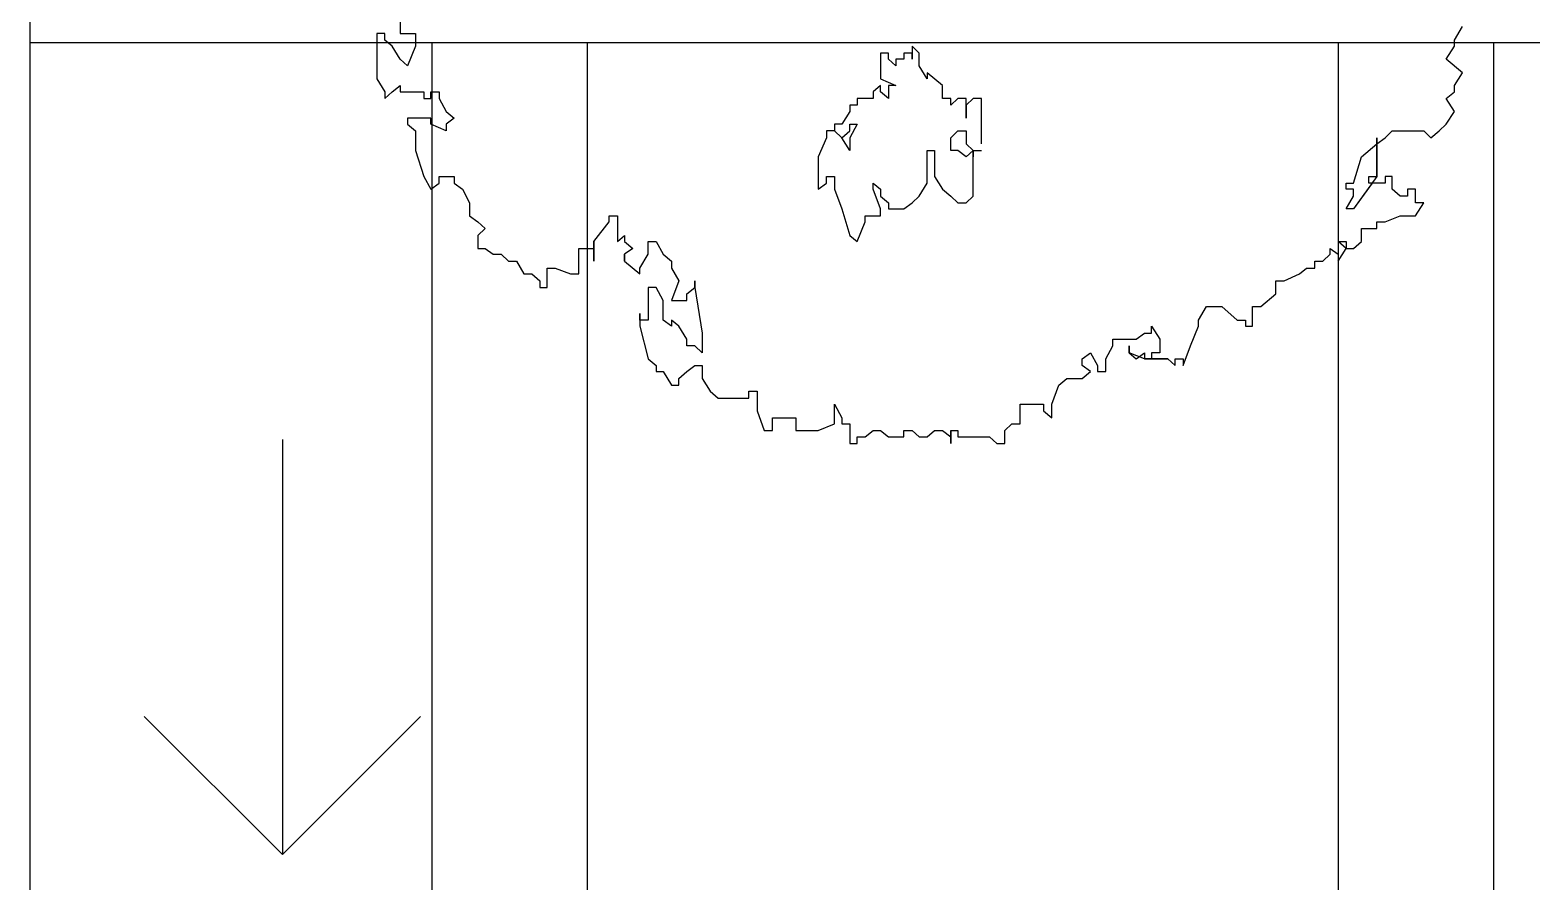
# Model space of a CAD drawing. Extents: x -30 to 1202, y 231 to 898.
# Drawn here: x 334.77 to 342.46, y 371.74 to 376.11 of the extents above; entities that cross this region are included whole.
import ezdxf

# ---------------------------------------------------------------- set-up
doc = ezdxf.new("R2010")
doc.units = 0
doc.header["$LTSCALE"] = 0.04
doc.layers.get('0').update_dxf_attribs({"linetype": 'CONTINUOUS'})
for name, color, linetype in [('0.1', 1, 'CONTINUOUS'), ('CONTORXXNP----00', 255, 'CONTINUOUS'), ('PISO', 1, 'CONTINUOUS'), ('PISOS', 1, 'CONTINUOUS')]:
    doc.layers.add(name, color=color, linetype=linetype)
doc.styles.get("Standard").update_dxf_attribs({"font": 'romans.shx'})

# ---------------------------------------------------------------- blocks, each defined once
blk = doc.blocks.new('ARB3')
at = {"color": 0}
for p, q in [((0.175, 0.4452), (0.1634, 0.4521)), ((0.2028, 0.4521), (0.1912, 0.4383)), ((0.2138, 0.4452), (0.2028, 0.4521)), ((0.1802, 0.4452), (0.175, 0.4452)), ((0.1912, 0.4383), (0.1802, 0.4452)), ((0.219, 0.4452), (0.2138, 0.4452)), ((0.2248, 0.4383), (0.219, 0.4452)), ((0.2358, 0.4452), (0.2248, 0.4383)), ((0.2467, 0.4383), (0.2358, 0.4452)), ((0.2525, 0.4321), (0.2467, 0.4383)), ((0.2584, 0.4252), (0.2525, 0.4321)), ((0.2525, 0.419), (0.2584, 0.4252)), ((0.2525, 0.3921), (0.2525, 0.419)), ((0.3139, 0.4121), (0.3023, 0.4121)), ((0.3023, 0.4121), (0.3023, 0.4052)), ((0.3249, 0.4121), (0.3139, 0.419)), ((0.3139, 0.419), (0.3139, 0.4121)), ((0.3249, 0.399), (0.3249, 0.4121)), ((0.3023, 0.4052), (0.3081, 0.4052)), ((0.3081, 0.399), (0.3023, 0.3921)), ((0.3081, 0.4052), (0.3081, 0.399)), ((0.3301, 0.386), (0.3249, 0.399)), ((0.2584, 0.386), (0.2525, 0.3921)), ((0.2635, 0.3791), (0.2584, 0.386)), ((0.3023, 0.3921), (0.2913, 0.3921)), ((0.2913, 0.3921), (0.2913, 0.386)), ((0.2913, 0.386), (0.2971, 0.386)), ((0.2971, 0.386), (0.2971, 0.3721)), ((0.3301, 0.3791), (0.3301, 0.386)), ((0.2913, 0.3791), (0.2584, 0.3791)), ((0.2584, 0.3791), (0.2913, 0.3791)), ((0.2745, 0.366), (0.2635, 0.3791)), ((0.2913, 0.3721), (0.2913, 0.3791)), ((0.2913, 0.3791), (0.3191, 0.3591)), ((0.2971, 0.3721), (0.2913, 0.3721)), ((0.3359, 0.3791), (0.3301, 0.3791)), ((0.3359, 0.366), (0.3359, 0.3791)), ((0.2971, 0.3591), (0.2745, 0.366)), ((0.2971, 0.3529), (0.2971, 0.3591)), ((0.3081, 0.3591), (0.3023, 0.3591)), ((0.3023, 0.3591), (0.3023, 0.3529)), ((0.3191, 0.3529), (0.3081, 0.3591)), ((0.3191, 0.3591), (0.3191, 0.3529)), ((0.3468, 0.366), (0.3359, 0.366)), ((0.3527, 0.3591), (0.3468, 0.366)), ((0.3527, 0.3529), (0.3527, 0.3591)), ((0.3023, 0.3529), (0.2971, 0.3529)), ((0.3527, 0.3529), (0.3468, 0.346)), ((0.3468, 0.346), (0.3468, 0.3529)), ((0.3468, 0.3529), (0.3527, 0.3529)), ((0.3636, 0.346), (0.3527, 0.3529)), ((0.3527, 0.3391), (0.3578, 0.346)), ((0.3578, 0.3391), (0.3527, 0.3391)), ((0.3578, 0.346), (0.3636, 0.346)), ((0.3636, 0.3329), (0.3578, 0.3391)), ((0.3636, 0.326), (0.3636, 0.3329)), ((0.3695, 0.326), (0.3636, 0.326)), ((0.3695, 0.3191), (0.3695, 0.326)), ((0.3746, 0.3129), (0.3695, 0.3191)), ((0.3804, 0.2998), (0.3746, 0.3129)), ((0.3804, 0.2929), (0.3804, 0.2998)), ((0.3914, 0.2929), (0.3804, 0.2929)), ((0.4024, 0.2799), (0.3914, 0.2929)), ((0.4024, 0.2729), (0.4024, 0.2799)), ((0.4192, 0.2729), (0.4024, 0.2729)), ((0.4192, 0.2668), (0.4192, 0.2729)), ((0.4024, 0.2468), (0.414, 0.2599)), ((0.414, 0.2599), (0.414, 0.2668)), ((0.414, 0.2668), (0.4192, 0.2668)), ((0.4024, 0.2337), (0.4024, 0.2468)), ((0.414, 0.2268), (0.4024, 0.2337)), ((0.4192, 0.2268), (0.414, 0.2268)), ((0.436, 0.2199), (0.4192, 0.2268)), ((0.4528, 0.2137), (0.436, 0.2199)), ((0.447, 0.2068), (0.447, 0.2137)), ((0.447, 0.2137), (0.4528, 0.2137)), ((0.447, 0.2007), (0.4528, 0.2068)), ((0.4528, 0.2068), (0.447, 0.2068)), ((0.4192, 0.1868), (0.4302, 0.1937)), ((0.4302, 0.1937), (0.4418, 0.1937)), ((0.4418, 0.1937), (0.4418, 0.1868)), ((0.447, 0.1807), (0.447, 0.2007)), ((0.425, 0.1868), (0.4192, 0.1868)), ((0.425, 0.1807), (0.425, 0.1868)), ((0.4302, 0.1737), (0.425, 0.1807)), ((0.4418, 0.1868), (0.447, 0.1868)), ((0.447, 0.1807), (0.4418, 0.1676)), ((0.447, 0.1737), (0.4418, 0.1807)), ((0.4418, 0.1807), (0.447, 0.1807)), ((0.447, 0.1868), (0.447, 0.1807)), ((0.4302, 0.1537), (0.4302, 0.1737)), ((0.4418, 0.1676), (0.436, 0.1676)), ((0.436, 0.1676), (0.4418, 0.1676)), ((0.4418, 0.1676), (0.447, 0.1737)), ((0.436, 0.1537), (0.4302, 0.1537)), ((0.447, 0.1476), (0.436, 0.1537)), ((0.4579, 0.1476), (0.447, 0.1476)), ((0.4579, 0.1407), (0.4579, 0.1476)), ((0.4418, 0.1345), (0.4528, 0.1407)), ((0.447, 0.1276), (0.4418, 0.1345)), ((0.4528, 0.1407), (0.4579, 0.1407)), ((0.4579, 0.1345), (0.4528, 0.1276)), ((0.4638, 0.1276), (0.4579, 0.1345)), ((0.4528, 0.1276), (0.447, 0.1276)), ((0.4638, 0.1145), (0.4638, 0.1276)), ((0.4696, 0.1076), (0.4638, 0.1145)), ((0.4857, 0.1015), (0.4696, 0.1076)), ((0.4973, 0.1015), (0.4857, 0.1015)), ((0.4857, 0.0745), (0.4857, 0.0945)), ((0.4857, 0.0945), (0.4915, 0.0945)), ((0.4915, 0.0945), (0.4973, 0.1015)), ((0.5025, 0.0745), (0.4857, 0.0745)), ((0.5025, 0.0676), (0.5025, 0.0745)), ((0.5083, 0.0615), (0.5025, 0.0676)), ((0.5193, 0.0615), (0.5083, 0.0615)), ((0.5135, 0.0484), (0.5193, 0.0546)), ((0.5193, 0.0546), (0.5193, 0.0615)), ((0.2635, 0.0415), (0.2248, 0.0415)), ((0.2248, 0.0415), (0.2248, 0.0346)), ((0.2693, 0.0346), (0.2693, 0.0415)), ((0.5135, 0.0215), (0.5135, 0.0484)), ((0.2248, 0.0346), (0.2306, 0.0284)), ((0.2416, 0.0284), (0.2248, 0.0284)), ((0.2248, 0.0284), (0.2248, 0.0215)), ((0.2306, 0.0284), (0.2416, 0.0284)), ((0.2525, 0.0215), (0.2525, 0.0284)), ((0.2525, 0.0284), (0.2635, 0.0284)), ((0.2635, 0.0284), (0.2693, 0.0346)), ((0.3081, 0.0346), (0.2693, 0.0346)), ((0.2693, 0.0346), (0.2745, 0.0284)), ((0.2693, 0.0346), (0.2745, 0.0346)), ((0.2745, 0.0346), (0.2693, 0.0346)), ((0.2745, 0.0284), (0.2693, 0.0215)), ((0.3139, 0.0284), (0.3081, 0.0346)), ((0.3139, 0.0215), (0.3139, 0.0284)), ((0.2248, 0.0215), (0.2306, 0.0153)), ((0.2306, 0.0153), (0.2248, 0.0153)), ((0.2248, 0.0153), (0.2248, 0.0084)), ((0.2584, 0.0153), (0.2525, 0.0215)), ((0.2693, 0.0153), (0.2584, 0.0153)), ((0.2693, 0.0215), (0.2693, 0.0153)), ((0.3023, 0.0084), (0.3081, 0.0153)), ((0.3081, 0.0153), (0.3139, 0.0215)), ((0.5083, 0.0153), (0.5083, 0.0215)), ((0.5083, 0.0215), (0.5135, 0.0215)), ((0.5083, 0.0084), (0.5135, 0.0153)), ((0.5193, 0.0153), (0.5083, 0.0153)), ((0.5135, 0.0153), (0.5193, 0.0153)), ((0.2138, 0.0084), (0.2028, -0.0047)), ((0.2248, 0.0084), (0.2138, 0.0084)), ((0.2693, -0.0047), (0.2693, 0.0015)), ((0.2693, 0.0015), (0.2913, 0.0015)), ((0.2913, 0.0015), (0.3023, 0.0084)), ((0.5083, 0.0015), (0.5083, 0.0084)), ((0.5135, -0.0047), (0.5083, 0.0015)), ((0.186, -0.0116), (0.1802, -0.0177)), ((0.197, -0.0116), (0.186, -0.0116)), ((0.208, -0.0047), (0.197, -0.0116)), ((0.2028, -0.0047), (0.208, -0.0047)), ((0.2971, -0.0047), (0.2693, -0.0047)), ((0.3081, -0.0116), (0.2971, -0.0047)), ((0.3139, -0.0177), (0.3081, -0.0116)), ((0.5083, -0.0177), (0.5135, -0.0116)), ((0.5135, -0.0116), (0.5135, -0.0047)), ((0.1802, -0.0177), (0.1912, -0.0177)), ((0.1912, -0.0177), (0.186, -0.0177)), ((0.186, -0.0177), (0.186, -0.0247)), ((0.186, -0.0247), (0.1912, -0.0247)), ((0.1912, -0.0247), (0.1912, -0.0316)), ((0.3191, -0.0247), (0.3139, -0.0177)), ((0.3191, -0.0377), (0.3191, -0.0247)), ((0.5083, -0.0247), (0.5083, -0.0177)), ((0.5135, -0.0247), (0.5083, -0.0247)), ((0.5135, -0.0377), (0.5135, -0.0247)), ((0.1912, -0.0377), (0.186, -0.0377)), ((0.186, -0.0377), (0.186, -0.0446)), ((0.1912, -0.0316), (0.197, -0.0316)), ((0.197, -0.0316), (0.1912, -0.0377)), ((0.208, -0.0446), (0.2138, -0.0316)), ((0.2138, -0.0316), (0.2138, -0.0377)), ((0.2138, -0.0377), (0.2248, -0.0377)), ((0.2248, -0.0377), (0.219, -0.0446)), ((0.3081, -0.0446), (0.3139, -0.0377)), ((0.3139, -0.0377), (0.3191, -0.0377)), ((0.5083, -0.0446), (0.5135, -0.0377)), ((0.186, -0.0446), (0.208, -0.0446)), ((0.219, -0.0446), (0.2138, -0.0446)), ((0.2138, -0.0446), (0.219, -0.0508)), ((0.219, -0.0508), (0.2248, -0.0508)), ((0.2248, -0.0508), (0.2248, -0.0646)), ((0.2971, -0.0508), (0.3023, -0.0446)), ((0.3023, -0.0508), (0.2971, -0.0508)), ((0.3191, -0.0446), (0.3023, -0.0508)), ((0.3023, -0.0446), (0.3081, -0.0446)), ((0.3249, -0.0446), (0.3191, -0.0446)), ((0.3249, -0.0577), (0.3249, -0.0446)), ((0.5083, -0.0508), (0.5083, -0.0446)), ((0.5135, -0.0577), (0.5083, -0.0508)), ((0.3301, -0.0577), (0.3249, -0.0577)), ((0.3468, -0.0646), (0.3301, -0.0577)), ((0.5135, -0.0646), (0.5135, -0.0577)), ((0.2248, -0.0646), (0.2306, -0.0646)), ((0.2306, -0.0646), (0.2306, -0.0708)), ((0.2306, -0.0708), (0.2358, -0.0708)), ((0.2358, -0.0708), (0.2467, -0.0777)), ((0.2467, -0.0708), (0.2467, -0.0646)), ((0.2467, -0.0646), (0.2584, -0.0708)), ((0.2525, -0.0708), (0.2467, -0.0708)), ((0.2584, -0.0777), (0.2525, -0.0708)), ((0.2584, -0.0708), (0.2693, -0.0708)), ((0.2693, -0.0708), (0.2584, -0.0777)), ((0.3191, -0.0777), (0.3417, -0.0708)), ((0.3417, -0.0708), (0.3468, -0.0646)), ((0.5025, -0.0777), (0.5025, -0.0708)), ((0.5025, -0.0708), (0.5193, -0.0708)), ((0.5193, -0.0646), (0.5135, -0.0646)), ((0.5193, -0.0708), (0.5193, -0.0646)), ((0.2467, -0.0777), (0.2467, -0.0839)), ((0.2467, -0.0839), (0.2525, -0.0839)), ((0.2525, -0.0839), (0.2584, -0.0777)), ((0.2584, -0.0777), (0.2525, -0.0839)), ((0.2525, -0.0839), (0.2525, -0.0908)), ((0.2913, -0.0908), (0.2913, -0.0839)), ((0.2913, -0.0839), (0.3023, -0.0839)), ((0.3023, -0.0839), (0.3191, -0.0777)), ((0.4857, -0.0839), (0.4973, -0.0777)), ((0.5025, -0.0839), (0.4857, -0.0839)), ((0.4973, -0.0777), (0.5025, -0.0777)), ((0.5083, -0.0977), (0.5025, -0.0839)), ((0.2525, -0.0908), (0.2584, -0.0908)), ((0.2584, -0.0908), (0.2745, -0.0977)), ((0.2745, -0.0977), (0.3023, -0.0977)), ((0.2971, -0.0908), (0.2913, -0.0908)), ((0.3023, -0.0977), (0.2971, -0.0908)), ((0.5083, -0.1169), (0.5083, -0.0977)), ((0.4973, -0.1369), (0.4973, -0.1169)), ((0.4973, -0.1169), (0.5083, -0.1169)), ((0.5083, -0.1369), (0.4973, -0.1369)), ((0.5083, -0.1438), (0.5083, -0.1369)), ((0.4747, -0.1569), (0.4747, -0.15)), ((0.4747, -0.15), (0.4915, -0.15)), ((0.4915, -0.15), (0.5083, -0.1438)), ((0.4805, -0.1569), (0.4747, -0.1569)), ((0.4805, -0.1831), (0.4805, -0.1569)), ((0.4638, -0.1969), (0.4747, -0.19)), ((0.4747, -0.19), (0.4805, -0.1831)), ((0.3862, -0.2031), (0.3804, -0.2031)), ((0.3804, -0.2031), (0.3862, -0.2031)), ((0.3862, -0.2031), (0.425, -0.1969)), ((0.3914, -0.21), (0.3862, -0.2031)), ((0.425, -0.1969), (0.4418, -0.1969)), ((0.4418, -0.1969), (0.436, -0.2031)), ((0.436, -0.2031), (0.436, -0.21)), ((0.4528, -0.2031), (0.4528, -0.1969)), ((0.4528, -0.1969), (0.4638, -0.1969)), ((0.4579, -0.21), (0.4528, -0.2031)), ((0.3695, -0.223), (0.3804, -0.2169)), ((0.3804, -0.2169), (0.3972, -0.223)), ((0.3972, -0.21), (0.3914, -0.21)), ((0.3972, -0.223), (0.3972, -0.21)), ((0.4192, -0.2169), (0.414, -0.223)), ((0.4302, -0.21), (0.4192, -0.2169)), ((0.436, -0.21), (0.4302, -0.21)), ((0.4638, -0.2169), (0.4579, -0.21)), ((0.4696, -0.2169), (0.4638, -0.2169)), ((0.4696, -0.223), (0.4696, -0.2169)), ((0.3468, -0.2361), (0.3578, -0.23)), ((0.3578, -0.23), (0.3636, -0.223)), ((0.3636, -0.223), (0.3695, -0.223)), ((0.3972, -0.23), (0.3862, -0.2361)), ((0.414, -0.23), (0.3972, -0.23)), ((0.414, -0.223), (0.4192, -0.223)), ((0.4192, -0.223), (0.414, -0.23)), ((0.4579, -0.23), (0.4696, -0.223)), ((0.4579, -0.2361), (0.4579, -0.23)), ((0.3468, -0.243), (0.3468, -0.2361)), ((0.3578, -0.243), (0.3468, -0.243)), ((0.3695, -0.25), (0.3578, -0.243)), ((0.3862, -0.2361), (0.3862, -0.243)), ((0.3862, -0.243), (0.414, -0.243)), ((0.414, -0.243), (0.414, -0.25)), ((0.4192, -0.25), (0.447, -0.243)), ((0.447, -0.243), (0.4528, -0.2361)), ((0.4528, -0.2361), (0.4579, -0.2361)), ((0.3468, -0.263), (0.3527, -0.2561)), ((0.3527, -0.2561), (0.3578, -0.263)), ((0.3636, -0.263), (0.3746, -0.25)), ((0.3746, -0.25), (0.3695, -0.25)), ((0.414, -0.25), (0.4082, -0.25)), ((0.4082, -0.25), (0.4192, -0.25)), ((0.3249, -0.2761), (0.3249, -0.2692)), ((0.3249, -0.2692), (0.3468, -0.2692)), ((0.3468, -0.2692), (0.3417, -0.263)), ((0.3417, -0.263), (0.3468, -0.263)), ((0.3578, -0.263), (0.3636, -0.263)), ((0.3636, -0.263), (0.3578, -0.263)), ((0.3578, -0.263), (0.3636, -0.263)), ((0.3301, -0.2761), (0.3249, -0.2761)), ((0.3468, -0.2892), (0.3301, -0.2761)), ((0.3636, -0.2892), (0.3468, -0.2892)), ((0.3527, -0.3022), (0.3527, -0.2892)), ((0.3527, -0.2892), (0.3636, -0.2892)), ((0.3746, -0.3022), (0.3527, -0.3022)), ((0.3746, -0.3092), (0.3746, -0.3022)), ((0.3695, -0.3222), (0.3746, -0.3092)), ((0.3695, -0.3292), (0.3695, -0.3222)), ((0.3862, -0.3292), (0.3695, -0.3292)), ((0.3862, -0.3353), (0.3862, -0.3292)), ((0.3746, -0.3422), (0.3804, -0.3353)), ((0.3746, -0.3492), (0.3746, -0.3422)), ((0.3804, -0.3353), (0.3862, -0.3353)), ((0.3636, -0.3553), (0.3746, -0.3492)), ((0.3636, -0.3622), (0.3636, -0.3553)), ((0.3578, -0.3684), (0.3636, -0.3622)), ((0.3578, -0.3753), (0.3578, -0.3684)), ((0.3301, -0.3884), (0.3359, -0.3822)), ((0.3359, -0.3822), (0.3417, -0.3884)), ((0.3527, -0.3822), (0.3578, -0.3753)), ((0.3527, -0.3884), (0.3527, -0.3822)), ((0.3023, -0.4014), (0.3139, -0.3953)), ((0.3139, -0.3953), (0.3249, -0.3953)), ((0.3249, -0.3953), (0.3301, -0.3884)), ((0.3417, -0.3884), (0.3527, -0.3884)), ((0.2358, -0.4153), (0.2416, -0.4084)), ((0.2416, -0.4084), (0.2467, -0.4153)), ((0.2913, -0.4214), (0.2913, -0.4084)), ((0.2913, -0.4084), (0.2971, -0.4084)), ((0.2971, -0.4084), (0.3023, -0.4014)), ((0.219, -0.4284), (0.219, -0.4214)), ((0.219, -0.4214), (0.2248, -0.4214)), ((0.2248, -0.4214), (0.2358, -0.4153)), ((0.2467, -0.4153), (0.2525, -0.4153)), ((0.2525, -0.4153), (0.2467, -0.4284)), ((0.2971, -0.4214), (0.2913, -0.4214)), ((0.3023, -0.4284), (0.2971, -0.4214)), ((0.2248, -0.4284), (0.219, -0.4284)), ((0.219, -0.4545), (0.219, -0.4345)), ((0.219, -0.4345), (0.2248, -0.4345)), ((0.2248, -0.4345), (0.2248, -0.4284)), ((0.2467, -0.4284), (0.2416, -0.4284)), ((0.2416, -0.4284), (0.2416, -0.4484)), ((0.2693, -0.4414), (0.2913, -0.4345)), ((0.2913, -0.4345), (0.3023, -0.4284)), ((0.1692, -0.4545), (0.1692, -0.4414)), ((0.1692, -0.4414), (0.1802, -0.4414)), ((0.1802, -0.4414), (0.197, -0.4484)), ((0.197, -0.4484), (0.1912, -0.4545)), ((0.2416, -0.4484), (0.2467, -0.4484)), ((0.2467, -0.4484), (0.2525, -0.4414)), ((0.2525, -0.4414), (0.2693, -0.4414)), ((0.1415, -0.4545), (0.1692, -0.4545)), ((0.1802, -0.4614), (0.175, -0.4676)), ((0.1912, -0.4545), (0.1802, -0.4614)), ((0.219, -0.4614), (0.2138, -0.4545)), ((0.2138, -0.4545), (0.219, -0.4545)), ((0.2248, -0.4676), (0.219, -0.4614)), ((0.175, -0.4676), (0.1692, -0.4676)), ((0.1692, -0.4676), (0.1692, -0.4745)), ((0.208, -0.4745), (0.219, -0.4676)), ((0.219, -0.4676), (0.2248, -0.4676)), ((0.1692, -0.4745), (0.208, -0.4745))]:
    blk.add_line(p, q, dxfattribs=at)
at = {"layer": 'CONTORXXNP----00'}
for p, q in [((0.175, 0.4452), (0.1634, 0.4521)), ((0.2028, 0.4521), (0.1912, 0.4383)), ((0.2138, 0.4452), (0.2028, 0.4521)), ((0.1802, 0.4452), (0.175, 0.4452)), ((0.1912, 0.4383), (0.1802, 0.4452)), ((0.219, 0.4452), (0.2138, 0.4452)), ((0.2248, 0.4383), (0.219, 0.4452)), ((0.2358, 0.4452), (0.2248, 0.4383)), ((0.2467, 0.4383), (0.2358, 0.4452)), ((0.2525, 0.4321), (0.2467, 0.4383)), ((0.2584, 0.4252), (0.2525, 0.4321)), ((0.2525, 0.419), (0.2584, 0.4252)), ((0.2525, 0.3921), (0.2525, 0.419)), ((0.3023, 0.4121), (0.3023, 0.4052)), ((0.3139, 0.4121), (0.3023, 0.4121)), ((0.3139, 0.419), (0.3139, 0.4121)), ((0.3249, 0.4121), (0.3139, 0.419)), ((0.3249, 0.399), (0.3249, 0.4121)), ((0.3023, 0.4052), (0.3081, 0.4052)), ((0.3081, 0.399), (0.3023, 0.3921)), ((0.3081, 0.4052), (0.3081, 0.399)), ((0.3301, 0.386), (0.3249, 0.399)), ((0.2584, 0.386), (0.2525, 0.3921)), ((0.2635, 0.3791), (0.2584, 0.386)), ((0.2913, 0.3921), (0.2913, 0.386)), ((0.3023, 0.3921), (0.2913, 0.3921)), ((0.2913, 0.386), (0.2971, 0.386)), ((0.2971, 0.386), (0.2971, 0.3749)), ((0.3301, 0.3791), (0.3301, 0.386)), ((0.2745, 0.366), (0.2635, 0.3791)), ((0.2971, 0.3749), (0.3191, 0.3591)), ((0.3359, 0.3791), (0.3301, 0.3791)), ((0.3359, 0.366), (0.3359, 0.3791)), ((0.2971, 0.3591), (0.2745, 0.366)), ((0.2971, 0.3529), (0.2971, 0.3591)), ((0.3023, 0.3591), (0.3023, 0.3529)), ((0.3081, 0.3591), (0.3023, 0.3591)), ((0.3191, 0.3529), (0.3081, 0.3591)), ((0.3191, 0.3591), (0.3191, 0.3529)), ((0.3468, 0.366), (0.3359, 0.366)), ((0.3527, 0.3591), (0.3468, 0.366)), ((0.3527, 0.3529), (0.3527, 0.3591)), ((0.3023, 0.3529), (0.2971, 0.3529)), ((0.3636, 0.346), (0.3527, 0.3529)), ((0.3527, 0.3391), (0.3578, 0.346)), ((0.3578, 0.3391), (0.3527, 0.3391)), ((0.3578, 0.346), (0.3636, 0.346)), ((0.3636, 0.3329), (0.3578, 0.3391)), ((0.3636, 0.326), (0.3636, 0.3329)), ((0.3695, 0.326), (0.3636, 0.326)), ((0.3695, 0.3191), (0.3695, 0.326)), ((0.3746, 0.3129), (0.3695, 0.3191)), ((0.3804, 0.2998), (0.3746, 0.3129)), ((0.3804, 0.2929), (0.3804, 0.2998)), ((0.3914, 0.2929), (0.3804, 0.2929)), ((0.4024, 0.2799), (0.3914, 0.2929)), ((0.4024, 0.2729), (0.4024, 0.2799)), ((0.4192, 0.2729), (0.4024, 0.2729)), ((0.4192, 0.2668), (0.4192, 0.2729)), ((0.4024, 0.2468), (0.414, 0.2599)), ((0.414, 0.2668), (0.4192, 0.2668)), ((0.414, 0.2599), (0.414, 0.2668)), ((0.4024, 0.2337), (0.4024, 0.2468)), ((0.414, 0.2268), (0.4024, 0.2337)), ((0.4192, 0.2268), (0.414, 0.2268)), ((0.436, 0.2199), (0.4192, 0.2268)), ((0.4528, 0.2137), (0.436, 0.2199)), ((0.447, 0.2137), (0.4528, 0.2137)), ((0.447, 0.2068), (0.447, 0.2137)), ((0.4528, 0.2068), (0.447, 0.2068)), ((0.447, 0.2007), (0.4528, 0.2068)), ((0.4192, 0.1868), (0.4302, 0.1937)), ((0.4302, 0.1937), (0.4418, 0.1937)), ((0.4418, 0.1937), (0.4418, 0.1868)), ((0.447, 0.2007), (0.447, 0.1868)), ((0.425, 0.1868), (0.4192, 0.1868)), ((0.425, 0.1807), (0.425, 0.1868)), ((0.4302, 0.1737), (0.425, 0.1807)), ((0.4418, 0.1868), (0.447, 0.1868)), ((0.4302, 0.1537), (0.4302, 0.1737)), ((0.436, 0.1537), (0.4302, 0.1537)), ((0.447, 0.1476), (0.436, 0.1537)), ((0.4579, 0.1476), (0.447, 0.1476)), ((0.4579, 0.1407), (0.4579, 0.1476)), ((0.4418, 0.1345), (0.4528, 0.1407)), ((0.447, 0.1276), (0.4418, 0.1345)), ((0.4528, 0.1407), (0.4579, 0.1407)), ((0.4579, 0.1345), (0.4528, 0.1276)), ((0.4638, 0.1276), (0.4579, 0.1345)), ((0.4528, 0.1276), (0.447, 0.1276)), ((0.4638, 0.1145), (0.4638, 0.1276)), ((0.4696, 0.1076), (0.4638, 0.1145)), ((0.4857, 0.1015), (0.4696, 0.1076)), ((0.4973, 0.1015), (0.4857, 0.1015)), ((0.4857, 0.0945), (0.4915, 0.0945)), ((0.4857, 0.0745), (0.4857, 0.0945)), ((0.4915, 0.0945), (0.4973, 0.1015)), ((0.5025, 0.0745), (0.4857, 0.0745)), ((0.5025, 0.0676), (0.5025, 0.0745)), ((0.5083, 0.0615), (0.5025, 0.0676)), ((0.5193, 0.0615), (0.5083, 0.0615)), ((0.5135, 0.0484), (0.5193, 0.0546)), ((0.5193, 0.0546), (0.5193, 0.0615)), ((0.5135, 0.0215), (0.5135, 0.0484)), ((0.5083, 0.0215), (0.5135, 0.0215)), ((0.5083, 0.0153), (0.5083, 0.0215)), ((0.5083, 0.0153), (0.5135, 0.0153)), ((0.5083, 0.0084), (0.5135, 0.0153)), ((0.5083, 0.0015), (0.5083, 0.0084)), ((0.5135, -0.0047), (0.5083, 0.0015)), ((0.5083, -0.0177), (0.5135, -0.0116)), ((0.5135, -0.0116), (0.5135, -0.0047)), ((0.5083, -0.0247), (0.5083, -0.0177)), ((0.5135, -0.0247), (0.5083, -0.0247)), ((0.5135, -0.0377), (0.5135, -0.0247)), ((0.5083, -0.0446), (0.5135, -0.0377)), ((0.5083, -0.0508), (0.5083, -0.0446)), ((0.5135, -0.0577), (0.5083, -0.0508)), ((0.5135, -0.0646), (0.5135, -0.0577)), ((0.5025, -0.0708), (0.5193, -0.0708)), ((0.5025, -0.0777), (0.5025, -0.0708)), ((0.5193, -0.0646), (0.5135, -0.0646)), ((0.5193, -0.0708), (0.5193, -0.0646)), ((0.4857, -0.0839), (0.4973, -0.0777)), ((0.5025, -0.0839), (0.4857, -0.0839)), ((0.4973, -0.0777), (0.5025, -0.0777)), ((0.5083, -0.0977), (0.5025, -0.0839)), ((0.5083, -0.1169), (0.5083, -0.0977)), ((0.4973, -0.1169), (0.5083, -0.1169)), ((0.4973, -0.1369), (0.4973, -0.1169)), ((0.5083, -0.1369), (0.4973, -0.1369)), ((0.5083, -0.1438), (0.5083, -0.1369)), ((0.4747, -0.15), (0.4915, -0.15)), ((0.4747, -0.1569), (0.4747, -0.15)), ((0.4915, -0.15), (0.5083, -0.1438)), ((0.4805, -0.1569), (0.4747, -0.1569)), ((0.4805, -0.1831), (0.4805, -0.1569)), ((0.4638, -0.1969), (0.4747, -0.19)), ((0.4747, -0.19), (0.4805, -0.1831)), ((0.3862, -0.2031), (0.425, -0.1969)), ((0.3914, -0.21), (0.3862, -0.2031)), ((0.425, -0.1969), (0.4418, -0.1969)), ((0.4418, -0.1969), (0.436, -0.2031)), ((0.436, -0.2031), (0.436, -0.21)), ((0.4528, -0.1969), (0.4638, -0.1969)), ((0.4528, -0.2031), (0.4528, -0.1969)), ((0.4579, -0.21), (0.4528, -0.2031)), ((0.3695, -0.223), (0.3804, -0.2169)), ((0.3804, -0.2169), (0.3972, -0.223)), ((0.3972, -0.21), (0.3914, -0.21)), ((0.3972, -0.223), (0.3972, -0.21)), ((0.4192, -0.2169), (0.414, -0.223)), ((0.4302, -0.21), (0.4192, -0.2169)), ((0.436, -0.21), (0.4302, -0.21)), ((0.4638, -0.2169), (0.4579, -0.21)), ((0.4696, -0.2169), (0.4638, -0.2169)), ((0.4696, -0.223), (0.4696, -0.2169)), ((0.3468, -0.2361), (0.3578, -0.23)), ((0.3578, -0.23), (0.3636, -0.223)), ((0.3636, -0.223), (0.3695, -0.223)), ((0.3972, -0.23), (0.3862, -0.2361)), ((0.414, -0.23), (0.3972, -0.23)), ((0.4192, -0.223), (0.414, -0.23)), ((0.414, -0.223), (0.4192, -0.223)), ((0.4579, -0.23), (0.4696, -0.223)), ((0.4579, -0.2361), (0.4579, -0.23)), ((0.3468, -0.243), (0.3468, -0.2361)), ((0.3578, -0.243), (0.3468, -0.243)), ((0.3695, -0.25), (0.3578, -0.243)), ((0.3862, -0.2361), (0.3862, -0.243)), ((0.3862, -0.243), (0.414, -0.243)), ((0.414, -0.243), (0.414, -0.25)), ((0.4192, -0.25), (0.447, -0.243)), ((0.447, -0.243), (0.4528, -0.2361)), ((0.4528, -0.2361), (0.4579, -0.2361)), ((0.3468, -0.263), (0.3527, -0.2561)), ((0.3527, -0.2561), (0.3578, -0.263)), ((0.3636, -0.263), (0.3746, -0.25)), ((0.3746, -0.25), (0.3695, -0.25)), ((0.414, -0.25), (0.4192, -0.25)), ((0.3249, -0.2692), (0.3468, -0.2692)), ((0.3249, -0.2761), (0.3249, -0.2692)), ((0.3417, -0.263), (0.3468, -0.263)), ((0.3468, -0.2692), (0.3417, -0.263)), ((0.3578, -0.263), (0.3636, -0.263)), ((0.3636, -0.263), (0.3578, -0.263)), ((0.3578, -0.263), (0.3636, -0.263)), ((0.3301, -0.2761), (0.3249, -0.2761)), ((0.3468, -0.2892), (0.3301, -0.2761)), ((0.3468, -0.2892), (0.3527, -0.2892)), ((0.3527, -0.3022), (0.3527, -0.2892)), ((0.3746, -0.3022), (0.3527, -0.3022)), ((0.3746, -0.3092), (0.3746, -0.3022)), ((0.3695, -0.3222), (0.3746, -0.3092)), ((0.3695, -0.3292), (0.3695, -0.3222)), ((0.3862, -0.3292), (0.3695, -0.3292)), ((0.3862, -0.3353), (0.3862, -0.3292)), ((0.3746, -0.3422), (0.3804, -0.3353)), ((0.3746, -0.3492), (0.3746, -0.3422)), ((0.3804, -0.3353), (0.3862, -0.3353)), ((0.3636, -0.3553), (0.3746, -0.3492)), ((0.3636, -0.3622), (0.3636, -0.3553)), ((0.3578, -0.3684), (0.3636, -0.3622)), ((0.3578, -0.3753), (0.3578, -0.3684)), ((0.3301, -0.3884), (0.3359, -0.3822)), ((0.3359, -0.3822), (0.3417, -0.3884)), ((0.3527, -0.3822), (0.3578, -0.3753)), ((0.3527, -0.3884), (0.3527, -0.3822)), ((0.3023, -0.4014), (0.3139, -0.3953)), ((0.3139, -0.3953), (0.3249, -0.3953)), ((0.3249, -0.3953), (0.3301, -0.3884)), ((0.3417, -0.3884), (0.3527, -0.3884)), ((0.2358, -0.4153), (0.2416, -0.4084)), ((0.2416, -0.4084), (0.2467, -0.4153)), ((0.2913, -0.4084), (0.2971, -0.4084)), ((0.2913, -0.4214), (0.2913, -0.4084)), ((0.2971, -0.4084), (0.3023, -0.4014)), ((0.219, -0.4214), (0.2248, -0.4214)), ((0.219, -0.4284), (0.219, -0.4214)), ((0.2248, -0.4214), (0.2358, -0.4153)), ((0.2525, -0.4153), (0.2467, -0.4284)), ((0.2467, -0.4153), (0.2525, -0.4153)), ((0.2971, -0.4214), (0.2913, -0.4214)), ((0.3023, -0.4284), (0.2971, -0.4214)), ((0.2248, -0.4284), (0.219, -0.4284)), ((0.219, -0.4345), (0.2248, -0.4345)), ((0.219, -0.4545), (0.219, -0.4345)), ((0.2248, -0.4345), (0.2248, -0.4284)), ((0.2416, -0.4284), (0.2416, -0.4484)), ((0.2467, -0.4284), (0.2416, -0.4284)), ((0.2693, -0.4414), (0.2913, -0.4345)), ((0.2913, -0.4345), (0.3023, -0.4284)), ((0.1692, -0.4414), (0.1802, -0.4414)), ((0.1692, -0.4545), (0.1692, -0.4414)), ((0.1802, -0.4414), (0.197, -0.4484)), ((0.197, -0.4484), (0.1912, -0.4545)), ((0.2416, -0.4484), (0.2467, -0.4484)), ((0.2467, -0.4484), (0.2525, -0.4414)), ((0.2525, -0.4414), (0.2693, -0.4414)), ((0.1582, -0.4545), (0.1692, -0.4545)), ((0.1802, -0.4614), (0.175, -0.4676)), ((0.1912, -0.4545), (0.1802, -0.4614)), ((0.2138, -0.4545), (0.219, -0.4545)), ((0.219, -0.4614), (0.2138, -0.4545)), ((0.2248, -0.4676), (0.219, -0.4614)), ((0.1692, -0.4676), (0.1692, -0.4745)), ((0.175, -0.4676), (0.1692, -0.4676)), ((0.208, -0.4745), (0.219, -0.4676)), ((0.219, -0.4676), (0.2248, -0.4676)), ((0.1692, -0.4745), (0.208, -0.4745))]:
    blk.add_line(p, q, dxfattribs=at)
at = {"flags": 11}
blk.add_attdef('CENTROIDE', (-0.1114, -0.0329), '', height=0.0504, dxfattribs=at)

msp = doc.modelspace()

# ---------------------------------------------------------------- linework, layer by layer
at = {"layer": '0.1'}
for p, q in [((336.8307, 370.2199), (336.8307, 376.0442)), ((337.6259, 370.2199), (337.6259, 376.0442)), ((341.4723, 370.2199), (341.4723, 376.0442)), ((342.2676, 370.2199), (342.2676, 376.0442))]:
    msp.add_line(p, q, dxfattribs=at)
at = {"layer": 'PISO'}
for p, q in [((334.7707, 362.0606), (334.7707, 384.5606)), ((362.2946, 376.0442), (334.7707, 376.0442))]:
    msp.add_line(p, q, dxfattribs=at)
at = {"layer": 'PISOS', "color": 5}
for p in [(336.0631, 374.0114), (335.356, 372.5928), (336.7702, 372.5928)]:
    msp.add_line(p, (336.0631, 371.8857), dxfattribs=at)

# ---------------------------------------------------------------- block references
at = {"layer": 'PISO', "xscale": 6, "yscale": 6, "zscale": 6, "rotation": 270}
msp.add_blockref('ARB3', (339.394, 377.1069), dxfattribs=at)

doc.saveas('drawing.dxf')
